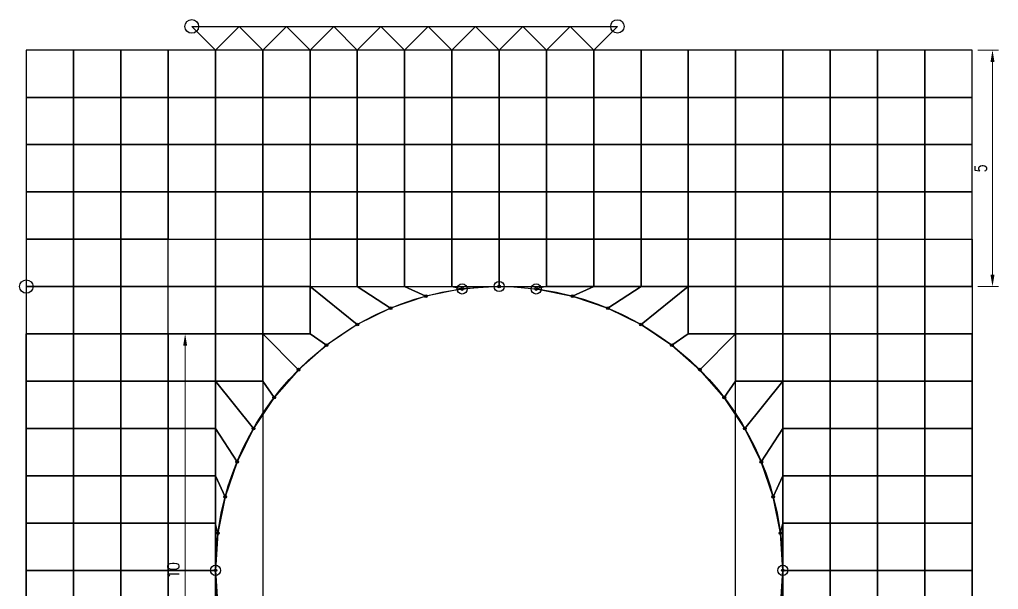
# Model space of a CAD drawing. Header units: millimetres. Extents: x -66 to 79, y -30 to 113.
# Drawn here: x -45.97 to -25.27, y 26.57 to 38.62 of the extents above; entities that cross this region are included whole.
import ezdxf

# ---------------------------------------------------------------- set-up
doc = ezdxf.new("R2010")
doc.units = ezdxf.units.MM
doc.layers.get('Defpoints').update_dxf_attribs({"color": 181})
for name, color, linetype in [('Contac_ele', 211, 'Continuous'), ('interface_blocks', 240, 'Continuous'), ('Interface_nodes', 161, 'Continuous'), ('Main_blokcs', 3, 'Continuous'), ('master_slave_nodes', 11, 'Continuous'), ('Segment_lining', 50, 'Continuous')]:
    doc.layers.add(name, color=color, linetype=linetype)
doc.styles.add('ROMANS', font='ROMANS.shx', dxfattribs={"width": 0.8})
doc.dimstyles.new('DIM_0.1', dxfattribs={"dimscale": 0.1, "dimtxt": 2.5, "dimasz": 2.5, "dimexe": 1.25, "dimexo": 1.25, "dimgap": 1.25, "dimtad": 1, "dimdec": 3, "dimzin": 11, "dimdsep": 46, "dimtxsty": 'ROMANS', "dimcen": 0, "dimclrd": 1, "dimclre": 1, "dimclrt": 7, "dimadec": 4, "dimazin": 3, "dimtfac": 1, "dimtdec": 3, "dimtofl": 0, "dimtmove": 2, "dimatfit": 3, "dimfxl": 1, "dimfrac": 2, "dimtolj": 1, "dimtzin": 11, "dimlwd": 0, "dimlwe": 0, "dimarcsym": 0})

# ---------------------------------------------------------------- blocks, each defined once
blk = doc.blocks.new('*U76')
at = {"layer": 'master_slave_nodes'}
blk.add_circle((6, 6), 0.0296, dxfattribs=at)
blk = doc.blocks.new('*U77')
at = {"layer": 'Contac_ele', "color": 0, "linetype": 'ByBlock', "lineweight": -2, "transparency": 16777216}
for p, rotation in [((-29.88, 27.757), 97.49999999999997), ((-29.828, 26.974), 90), ((-29.88, 26.191), 82.4999999999971), ((-30.033, 28.527), 104.9999999999999), ((-30.033, 25.421), 74.99999999999717), ((-30.285, 29.27), 112.4999999999998), ((-30.285, 24.678), 67.49999999999736), ((-30.632, 29.974), 119.9999999999998), ((-30.632, 23.974), 59.99999999999739), ((-31.068, 30.626), 127.4999999999997), ((-31.068, 23.321), 52.49999999999743), ((-31.586, 31.216), 134.9999999999996), ((-31.586, 22.731), 44.99999999999746), ((-32.176, 31.734), 142.4999999999995), ((-32.176, 22.214), 37.49999999999741), ((-32.828, 32.17), 149.9999999999994), ((-32.828, 21.778), 29.99999999999749), ((-33.532, 32.517), 157.4999999999993), ((-33.532, 21.43), 22.4999999999975), ((-34.276, 32.769), 164.9999999999993), ((-34.276, 21.178), 14.99999999999756), ((-35.045, 32.922), 172.4999999999992), ((-35.045, 21.025), 7.499999999997625), ((-35.828, 32.974), 180), ((-36.612, 32.922), 187.4999999999991), ((-36.612, 21.025), 352.4999999999978), ((-37.381, 32.769), 194.999999999999), ((-37.381, 21.178), 344.9999999999978), ((-38.125, 32.517), 202.499999999999), ((-38.125, 21.43), 337.4999999999978), ((-38.828, 32.17), 209.9999999999989), ((-38.828, 21.778), 329.9999999999978), ((-39.481, 31.734), 217.4999999999989), ((-39.481, 22.214), 322.499999999998), ((-40.071, 31.216), 224.9999999999988), ((-40.071, 22.731), 314.9999999999979), ((-40.589, 30.626), 232.4999999999988), ((-40.589, 23.321), 307.499999999998), ((-41.025, 29.974), 239.9999999999987), ((-41.025, 23.974), 299.999999999998), ((-41.372, 29.27), 247.4999999999985), ((-41.372, 24.678), 292.4999999999981), ((-41.624, 28.527), 254.9999999999984), ((-41.624, 25.421), 284.9999999999982), ((-41.777, 27.757), 262.4999999999984), ((-41.828, 26.974), 269.9999999999984), ((-41.777, 26.191), 277.4999999999982)]:
    blk.add_blockref('*U76', p, dxfattribs=dict(at, rotation=rotation))
blk.add_blockref('*U76', (-35.828, 20.974), dxfattribs=at)
blk = doc.blocks.new('*D79')
at = {"layer": 'Defpoints', "color": 0, "transparency": 16777216}
for p in [(-41.828, 31.974), (-42.469, 21.974), (-41.828, 21.974)]:
    blk.add_point(p, dxfattribs=at)
at = {"layer": 'interface_blocks', "color": 1, "lineweight": 0, "transparency": 16777216}
for p, q in [((-41.953, 31.974), (-42.594, 31.974)), ((-42.469, 31.724), (-42.469, 22.224)), ((-41.953, 21.974), (-42.594, 21.974))]:
    blk.add_line(p, q, dxfattribs=at)
at = {"layer": 'interface_blocks', "color": 1, "transparency": 16777216}
for points in [[(-42.511, 31.724), (-42.428, 31.724), (-42.469, 31.974)], [(-42.511, 22.224), (-42.428, 22.224), (-42.469, 21.974)]]:
    blk.add_solid(points, dxfattribs=at)
at = {"layer": 'interface_blocks', "color": 7, "transparency": 16777216, "insert": (-42.719, 26.974), "char_height": 0.25, "attachment_point": 5, "rotation": 90, "style": 'ROMANS'}
blk.add_mtext('\\A1;10', dxfattribs=at)
blk = doc.blocks.new('*D80')
at = {"layer": 'Defpoints', "color": 0, "transparency": 16777216}
for p in [(-25.828, 37.974), (-25.396, 37.974), (-25.828, 32.974)]:
    blk.add_point(p, dxfattribs=at)
at = {"layer": 'interface_blocks', "color": 1, "lineweight": 0, "transparency": 16777216}
for p, q in [((-25.703, 37.974), (-25.271, 37.974)), ((-25.396, 33.224), (-25.396, 37.724)), ((-25.703, 32.974), (-25.271, 32.974))]:
    blk.add_line(p, q, dxfattribs=at)
at = {"layer": 'interface_blocks', "color": 1, "transparency": 16777216}
for points in [[(-25.438, 37.724), (-25.354, 37.724), (-25.396, 37.974)], [(-25.438, 33.224), (-25.354, 33.224), (-25.396, 32.974)]]:
    blk.add_solid(points, dxfattribs=at)
at = {"layer": 'interface_blocks', "color": 7, "transparency": 16777216, "insert": (-25.646, 35.474), "char_height": 0.25, "attachment_point": 5, "rotation": 90, "style": 'ROMANS'}
blk.add_mtext('\\A1;5', dxfattribs=at)

msp = doc.modelspace()

# ---------------------------------------------------------------- linework, layer by layer
for points in [[(-45.8285, 36.9737), (-44.8285, 36.9737), (-44.8285, 37.9737), (-45.8285, 37.9737)], [(-44.8285, 36.9737), (-43.8285, 36.9737), (-43.8285, 37.9737), (-44.8285, 37.9737)], [(-43.8285, 36.9737), (-42.8285, 36.9737), (-42.8285, 37.9737), (-43.8285, 37.9737)], [(-42.8285, 36.9737), (-41.8285, 36.9737), (-41.8285, 37.9737), (-42.8285, 37.9737)], [(-41.8285, 36.9737), (-40.8285, 36.9737), (-40.8285, 37.9737), (-41.8285, 37.9737)], [(-40.8285, 36.9737), (-39.8285, 36.9737), (-39.8285, 37.9737), (-40.8285, 37.9737)], [(-39.8285, 36.9737), (-38.8285, 36.9737), (-38.8285, 37.9737), (-39.8285, 37.9737)], [(-38.8285, 36.9737), (-37.8285, 36.9737), (-37.8285, 37.9737), (-38.8285, 37.9737)], [(-37.8285, 36.9737), (-36.8285, 36.9737), (-36.8285, 37.9737), (-37.8285, 37.9737)], [(-36.8285, 36.9737), (-35.8285, 36.9737), (-35.8285, 37.9737), (-36.8285, 37.9737)], [(-35.8285, 36.9737), (-34.8285, 36.9737), (-34.8285, 37.9737), (-35.8285, 37.9737)], [(-34.8285, 36.9737), (-33.8285, 36.9737), (-33.8285, 37.9737), (-34.8285, 37.9737)], [(-33.8285, 36.9737), (-32.8285, 36.9737), (-32.8285, 37.9737), (-33.8285, 37.9737)], [(-32.8285, 36.9737), (-31.8285, 36.9737), (-31.8285, 37.9737), (-32.8285, 37.9737)], [(-31.8285, 36.9737), (-30.8285, 36.9737), (-30.8285, 37.9737), (-31.8285, 37.9737)], [(-30.8285, 36.9737), (-29.8285, 36.9737), (-29.8285, 37.9737), (-30.8285, 37.9737)], [(-29.8285, 36.9737), (-28.8285, 36.9737), (-28.8285, 37.9737), (-29.8285, 37.9737)], [(-28.8285, 36.9737), (-27.8285, 36.9737), (-27.8285, 37.9737), (-28.8285, 37.9737)], [(-27.8285, 36.9737), (-26.8285, 36.9737), (-26.8285, 37.9737), (-27.8285, 37.9737)], [(-26.8285, 36.9737), (-25.8285, 36.9737), (-25.8285, 37.9737), (-26.8285, 37.9737)], [(-45.8285, 35.9737), (-44.8285, 35.9737), (-44.8285, 36.9737), (-45.8285, 36.9737)], [(-44.8285, 35.9737), (-43.8285, 35.9737), (-43.8285, 36.9737), (-44.8285, 36.9737)], [(-43.8285, 35.9737), (-42.8285, 35.9737), (-42.8285, 36.9737), (-43.8285, 36.9737)], [(-42.8285, 35.9737), (-41.8285, 35.9737), (-41.8285, 36.9737), (-42.8285, 36.9737)], [(-41.8285, 35.9737), (-40.8285, 35.9737), (-40.8285, 36.9737), (-41.8285, 36.9737)], [(-40.8285, 35.9737), (-39.8285, 35.9737), (-39.8285, 36.9737), (-40.8285, 36.9737)], [(-39.8285, 35.9737), (-38.8285, 35.9737), (-38.8285, 36.9737), (-39.8285, 36.9737)], [(-38.8285, 35.9737), (-37.8285, 35.9737), (-37.8285, 36.9737), (-38.8285, 36.9737)], [(-37.8285, 35.9737), (-36.8285, 35.9737), (-36.8285, 36.9737), (-37.8285, 36.9737)], [(-36.8285, 35.9737), (-35.8285, 35.9737), (-35.8285, 36.9737), (-36.8285, 36.9737)], [(-35.8285, 35.9737), (-34.8285, 35.9737), (-34.8285, 36.9737), (-35.8285, 36.9737)], [(-34.8285, 35.9737), (-33.8285, 35.9737), (-33.8285, 36.9737), (-34.8285, 36.9737)], [(-33.8285, 35.9737), (-32.8285, 35.9737), (-32.8285, 36.9737), (-33.8285, 36.9737)], [(-32.8285, 35.9737), (-31.8285, 35.9737), (-31.8285, 36.9737), (-32.8285, 36.9737)], [(-31.8285, 35.9737), (-30.8285, 35.9737), (-30.8285, 36.9737), (-31.8285, 36.9737)], [(-30.8285, 35.9737), (-29.8285, 35.9737), (-29.8285, 36.9737), (-30.8285, 36.9737)], [(-29.8285, 35.9737), (-28.8285, 35.9737), (-28.8285, 36.9737), (-29.8285, 36.9737)], [(-28.8285, 35.9737), (-27.8285, 35.9737), (-27.8285, 36.9737), (-28.8285, 36.9737)], [(-27.8285, 35.9737), (-26.8285, 35.9737), (-26.8285, 36.9737), (-27.8285, 36.9737)], [(-26.8285, 35.9737), (-25.8285, 35.9737), (-25.8285, 36.9737), (-26.8285, 36.9737)], [(-45.8285, 34.9737), (-44.8285, 34.9737), (-44.8285, 35.9737), (-45.8285, 35.9737)], [(-44.8285, 34.9737), (-43.8285, 34.9737), (-43.8285, 35.9737), (-44.8285, 35.9737)], [(-43.8285, 34.9737), (-42.8285, 34.9737), (-42.8285, 35.9737), (-43.8285, 35.9737)], [(-42.8285, 34.9737), (-41.8285, 34.9737), (-41.8285, 35.9737), (-42.8285, 35.9737)], [(-41.8285, 34.9737), (-40.8285, 34.9737), (-40.8285, 35.9737), (-41.8285, 35.9737)], [(-40.8285, 34.9737), (-39.8285, 34.9737), (-39.8285, 35.9737), (-40.8285, 35.9737)], [(-39.8285, 34.9737), (-38.8285, 34.9737), (-38.8285, 35.9737), (-39.8285, 35.9737)], [(-38.8285, 34.9737), (-37.8285, 34.9737), (-37.8285, 35.9737), (-38.8285, 35.9737)], [(-37.8285, 34.9737), (-36.8285, 34.9737), (-36.8285, 35.9737), (-37.8285, 35.9737)], [(-36.8285, 34.9737), (-35.8285, 34.9737), (-35.8285, 35.9737), (-36.8285, 35.9737)], [(-35.8285, 34.9737), (-34.8285, 34.9737), (-34.8285, 35.9737), (-35.8285, 35.9737)], [(-34.8285, 34.9737), (-33.8285, 34.9737), (-33.8285, 35.9737), (-34.8285, 35.9737)], [(-33.8285, 34.9737), (-32.8285, 34.9737), (-32.8285, 35.9737), (-33.8285, 35.9737)], [(-32.8285, 34.9737), (-31.8285, 34.9737), (-31.8285, 35.9737), (-32.8285, 35.9737)], [(-31.8285, 34.9737), (-30.8285, 34.9737), (-30.8285, 35.9737), (-31.8285, 35.9737)], [(-30.8285, 34.9737), (-29.8285, 34.9737), (-29.8285, 35.9737), (-30.8285, 35.9737)], [(-29.8285, 34.9737), (-28.8285, 34.9737), (-28.8285, 35.9737), (-29.8285, 35.9737)], [(-28.8285, 34.9737), (-27.8285, 34.9737), (-27.8285, 35.9737), (-28.8285, 35.9737)], [(-27.8285, 34.9737), (-26.8285, 34.9737), (-26.8285, 35.9737), (-27.8285, 35.9737)], [(-26.8285, 34.9737), (-25.8285, 34.9737), (-25.8285, 35.9737), (-26.8285, 35.9737)], [(-45.8285, 33.9737), (-44.8285, 33.9737), (-44.8285, 34.9737), (-45.8285, 34.9737)], [(-44.8285, 33.9737), (-43.8285, 33.9737), (-43.8285, 34.9737), (-44.8285, 34.9737)], [(-43.8285, 33.9737), (-42.8285, 33.9737), (-42.8285, 34.9737), (-43.8285, 34.9737)], [(-42.8285, 33.9737), (-41.8285, 33.9737), (-41.8285, 34.9737), (-42.8285, 34.9737)], [(-41.8285, 33.9737), (-40.8285, 33.9737), (-40.8285, 34.9737), (-41.8285, 34.9737)], [(-40.8285, 33.9737), (-39.8285, 33.9737), (-39.8285, 34.9737), (-40.8285, 34.9737)], [(-39.8285, 33.9737), (-38.8285, 33.9737), (-38.8285, 34.9737), (-39.8285, 34.9737)], [(-38.8285, 33.9737), (-37.8285, 33.9737), (-37.8285, 34.9737), (-38.8285, 34.9737)], [(-37.8285, 33.9737), (-36.8285, 33.9737), (-36.8285, 34.9737), (-37.8285, 34.9737)], [(-36.8285, 33.9737), (-35.8285, 33.9737), (-35.8285, 34.9737), (-36.8285, 34.9737)], [(-35.8285, 33.9737), (-34.8285, 33.9737), (-34.8285, 34.9737), (-35.8285, 34.9737)], [(-34.8285, 33.9737), (-33.8285, 33.9737), (-33.8285, 34.9737), (-34.8285, 34.9737)], [(-33.8285, 33.9737), (-32.8285, 33.9737), (-32.8285, 34.9737), (-33.8285, 34.9737)], [(-32.8285, 33.9737), (-31.8285, 33.9737), (-31.8285, 34.9737), (-32.8285, 34.9737)], [(-31.8285, 33.9737), (-30.8285, 33.9737), (-30.8285, 34.9737), (-31.8285, 34.9737)], [(-30.8285, 33.9737), (-29.8285, 33.9737), (-29.8285, 34.9737), (-30.8285, 34.9737)], [(-29.8285, 33.9737), (-28.8285, 33.9737), (-28.8285, 34.9737), (-29.8285, 34.9737)], [(-28.8285, 33.9737), (-27.8285, 33.9737), (-27.8285, 34.9737), (-28.8285, 34.9737)], [(-27.8285, 33.9737), (-26.8285, 33.9737), (-26.8285, 34.9737), (-27.8285, 34.9737)], [(-26.8285, 33.9737), (-25.8285, 33.9737), (-25.8285, 34.9737), (-26.8285, 34.9737)], [(-45.8285, 32.9737), (-44.8285, 32.9737), (-44.8285, 33.9737), (-45.8285, 33.9737)], [(-44.8285, 32.9737), (-43.8285, 32.9737), (-43.8285, 33.9737), (-44.8285, 33.9737)], [(-43.8285, 32.9737), (-42.8285, 32.9737), (-42.8285, 33.9737), (-43.8285, 33.9737)], [(-42.8285, 33.9737), (-41.8285, 33.9737), (-41.8285, 32.9737), (-42.8285, 32.9737)], [(-41.8285, 33.9737), (-40.8285, 33.9737), (-40.8285, 32.9737), (-41.8285, 32.9737)], [(-40.8285, 33.9737), (-39.8285, 33.9737), (-39.8285, 32.9737), (-40.8285, 32.9737)], [(-39.8285, 32.9737), (-38.8285, 32.9737), (-38.8285, 33.9737), (-39.8285, 33.9737)], [(-38.8285, 32.9737), (-37.8285, 32.9737), (-37.8285, 33.9737), (-38.8285, 33.9737)], [(-37.8285, 32.9737), (-36.8285, 32.9737), (-36.8285, 33.9737), (-37.8285, 33.9737)], [(-36.8285, 32.9737), (-35.8285, 32.9737), (-35.8285, 33.9737), (-36.8285, 33.9737)], [(-35.8285, 32.9737), (-34.8285, 32.9737), (-34.8285, 33.9737), (-35.8285, 33.9737)], [(-34.8285, 32.9737), (-33.8285, 32.9737), (-33.8285, 33.9737), (-34.8285, 33.9737)], [(-33.8285, 32.9737), (-32.8285, 32.9737), (-32.8285, 33.9737), (-33.8285, 33.9737)], [(-32.8285, 32.9737), (-31.8285, 32.9737), (-31.8285, 33.9737), (-32.8285, 33.9737)], [(-30.8285, 33.9737), (-31.8285, 33.9737), (-31.8285, 32.9737), (-30.8285, 32.9737)], [(-29.8285, 33.9737), (-30.8285, 33.9737), (-30.8285, 32.9737), (-29.8285, 32.9737)], [(-28.8285, 33.9737), (-29.8285, 33.9737), (-29.8285, 32.9737), (-28.8285, 32.9737)], [(-27.8285, 32.9737), (-28.8285, 32.9737), (-28.8285, 33.9737), (-27.8285, 33.9737)], [(-26.8285, 32.9737), (-27.8285, 32.9737), (-27.8285, 33.9737), (-26.8285, 33.9737)], [(-25.8285, 32.9737), (-26.8285, 32.9737), (-26.8285, 33.9737), (-25.8285, 33.9737)], [(-45.8285, 31.9737), (-44.8285, 31.9737), (-44.8285, 32.9737), (-45.8285, 32.9737)], [(-44.8285, 31.9737), (-43.8285, 31.9737), (-43.8285, 32.9737), (-44.8285, 32.9737)], [(-43.8285, 31.9737), (-42.8285, 31.9737), (-42.8285, 32.9737), (-43.8285, 32.9737)], [(-42.8285, 32.9737), (-41.8285, 32.9737), (-41.8285, 31.9737), (-42.8285, 31.9737)], [(-41.8285, 32.9737), (-40.8285, 32.9737), (-40.8285, 31.9737), (-41.8285, 31.9737)], [(-40.8285, 32.9737), (-39.8285, 32.9737), (-39.8285, 31.9737), (-40.8285, 31.9737)], [(-30.8285, 32.9737), (-31.8285, 32.9737), (-31.8285, 31.9737), (-30.8285, 31.9737)], [(-29.8285, 32.9737), (-30.8285, 32.9737), (-30.8285, 31.9737), (-29.8285, 31.9737)], [(-28.8285, 32.9737), (-29.8285, 32.9737), (-29.8285, 31.9737), (-28.8285, 31.9737)], [(-27.8285, 31.9737), (-28.8285, 31.9737), (-28.8285, 32.9737), (-27.8285, 32.9737)], [(-26.8285, 31.9737), (-27.8285, 31.9737), (-27.8285, 32.9737), (-26.8285, 32.9737)], [(-25.8285, 31.9737), (-26.8285, 31.9737), (-26.8285, 32.9737), (-25.8285, 32.9737)], [(-45.8285, 30.9737), (-44.8285, 30.9737), (-44.8285, 31.9737), (-45.8285, 31.9737)], [(-44.8285, 30.9737), (-43.8285, 30.9737), (-43.8285, 31.9737), (-44.8285, 31.9737)], [(-43.8285, 30.9737), (-42.8285, 30.9737), (-42.8285, 31.9737), (-43.8285, 31.9737)], [(-42.8285, 30.9737), (-41.8285, 30.9737), (-41.8285, 31.9737), (-42.8285, 31.9737)], [(-41.8285, 31.9737), (-40.8285, 31.9737), (-40.8285, 30.9737), (-41.8285, 30.9737)], [(-29.8285, 31.9737), (-30.8285, 31.9737), (-30.8285, 30.9737), (-29.8285, 30.9737)], [(-28.8285, 30.9737), (-29.8285, 30.9737), (-29.8285, 31.9737), (-28.8285, 31.9737)], [(-27.8285, 30.9737), (-28.8285, 30.9737), (-28.8285, 31.9737), (-27.8285, 31.9737)], [(-26.8285, 30.9737), (-27.8285, 30.9737), (-27.8285, 31.9737), (-26.8285, 31.9737)], [(-25.8285, 30.9737), (-26.8285, 30.9737), (-26.8285, 31.9737), (-25.8285, 31.9737)], [(-45.8285, 29.9737), (-44.8285, 29.9737), (-44.8285, 30.9737), (-45.8285, 30.9737)], [(-44.8285, 29.9737), (-43.8285, 29.9737), (-43.8285, 30.9737), (-44.8285, 30.9737)], [(-43.8285, 29.9737), (-42.8285, 29.9737), (-42.8285, 30.9737), (-43.8285, 30.9737)], [(-42.8285, 29.9737), (-41.8285, 29.9737), (-41.8285, 30.9737), (-42.8285, 30.9737)], [(-28.8285, 29.9737), (-29.8285, 29.9737), (-29.8285, 30.9737), (-28.8285, 30.9737)], [(-27.8285, 29.9737), (-28.8285, 29.9737), (-28.8285, 30.9737), (-27.8285, 30.9737)], [(-26.8285, 29.9737), (-27.8285, 29.9737), (-27.8285, 30.9737), (-26.8285, 30.9737)], [(-25.8285, 29.9737), (-26.8285, 29.9737), (-26.8285, 30.9737), (-25.8285, 30.9737)], [(-45.8285, 28.9737), (-44.8285, 28.9737), (-44.8285, 29.9737), (-45.8285, 29.9737)], [(-44.8285, 28.9737), (-43.8285, 28.9737), (-43.8285, 29.9737), (-44.8285, 29.9737)], [(-43.8285, 28.9737), (-42.8285, 28.9737), (-42.8285, 29.9737), (-43.8285, 29.9737)], [(-42.8285, 28.9737), (-41.8285, 28.9737), (-41.8285, 29.9737), (-42.8285, 29.9737)], [(-28.8285, 28.9737), (-29.8285, 28.9737), (-29.8285, 29.9737), (-28.8285, 29.9737)], [(-27.8285, 28.9737), (-28.8285, 28.9737), (-28.8285, 29.9737), (-27.8285, 29.9737)], [(-26.8285, 28.9737), (-27.8285, 28.9737), (-27.8285, 29.9737), (-26.8285, 29.9737)], [(-25.8285, 28.9737), (-26.8285, 28.9737), (-26.8285, 29.9737), (-25.8285, 29.9737)], [(-45.8285, 27.9737), (-44.8285, 27.9737), (-44.8285, 28.9737), (-45.8285, 28.9737)], [(-44.8285, 27.9737), (-43.8285, 27.9737), (-43.8285, 28.9737), (-44.8285, 28.9737)], [(-43.8285, 27.9737), (-42.8285, 27.9737), (-42.8285, 28.9737), (-43.8285, 28.9737)], [(-42.8285, 27.9737), (-41.8285, 27.9737), (-41.8285, 28.9737), (-42.8285, 28.9737)], [(-28.8285, 27.9737), (-29.8285, 27.9737), (-29.8285, 28.9737), (-28.8285, 28.9737)], [(-27.8285, 27.9737), (-28.8285, 27.9737), (-28.8285, 28.9737), (-27.8285, 28.9737)], [(-26.8285, 27.9737), (-27.8285, 27.9737), (-27.8285, 28.9737), (-26.8285, 28.9737)], [(-25.8285, 27.9737), (-26.8285, 27.9737), (-26.8285, 28.9737), (-25.8285, 28.9737)], [(-45.8285, 26.9737), (-44.8285, 26.9737), (-44.8285, 27.9737), (-45.8285, 27.9737)], [(-44.8285, 26.9737), (-43.8285, 26.9737), (-43.8285, 27.9737), (-44.8285, 27.9737)], [(-43.8285, 26.9737), (-42.8285, 26.9737), (-42.8285, 27.9737), (-43.8285, 27.9737)], [(-42.8285, 26.9737), (-41.8285, 26.9737), (-41.8285, 27.9737), (-42.8285, 27.9737)], [(-28.8285, 26.9737), (-29.8285, 26.9737), (-29.8285, 27.9737), (-28.8285, 27.9737)], [(-27.8285, 26.9737), (-28.8285, 26.9737), (-28.8285, 27.9737), (-27.8285, 27.9737)], [(-26.8285, 26.9737), (-27.8285, 26.9737), (-27.8285, 27.9737), (-26.8285, 27.9737)], [(-25.8285, 26.9737), (-26.8285, 26.9737), (-26.8285, 27.9737), (-25.8285, 27.9737)], [(-45.8285, 25.9737), (-44.8285, 25.9737), (-44.8285, 26.9737), (-45.8285, 26.9737)], [(-44.8285, 25.9737), (-43.8285, 25.9737), (-43.8285, 26.9737), (-44.8285, 26.9737)], [(-43.8285, 25.9737), (-42.8285, 25.9737), (-42.8285, 26.9737), (-43.8285, 26.9737)], [(-42.8285, 25.9737), (-41.8285, 25.9737), (-41.8285, 26.9737), (-42.8285, 26.9737)], [(-28.8285, 25.9737), (-29.8285, 25.9737), (-29.8285, 26.9737), (-28.8285, 26.9737)], [(-27.8285, 25.9737), (-28.8285, 25.9737), (-28.8285, 26.9737), (-27.8285, 26.9737)], [(-26.8285, 25.9737), (-27.8285, 25.9737), (-27.8285, 26.9737), (-26.8285, 26.9737)], [(-25.8285, 25.9737), (-26.8285, 25.9737), (-26.8285, 26.9737), (-25.8285, 26.9737)]]:
    msp.add_lwpolyline(points, close=True)
for centre, radius in [((-33.3285, 38.4737), 0.1422), ((-45.8285, 32.9737), 0.1422), ((-35.8285, 26.9737), 6)]:
    msp.add_circle(centre, radius)
at = {"layer": 'interface_blocks'}
for points in [[(-38.8285, 32.9737), (-38.1246, 32.517), (-38.8285, 32.1698), (-39.8285, 32.9737), (-38.8285, 32.9737)], [(-39.8285, 32.9737), (-38.8285, 32.1698), (-39.481, 31.7338), (-39.8285, 31.9737), (-39.8285, 32.9737)], [(-37.8285, 32.9737), (-37.3814, 32.7692), (-38.1246, 32.517), (-38.8285, 32.9737), (-37.8285, 32.9737)], [(-36.8285, 32.9737), (-36.6116, 32.9224), (-37.3814, 32.7692), (-37.8285, 32.9737), (-36.8285, 32.9737)], [(-34.8285, 32.9737), (-35.0453, 32.9224), (-34.2755, 32.7692), (-33.8285, 32.9737), (-34.8285, 32.9737)], [(-33.8285, 32.9737), (-34.2755, 32.7692), (-33.5324, 32.517), (-32.8285, 32.9737), (-33.8285, 32.9737)], [(-32.8285, 32.9737), (-33.5324, 32.517), (-32.8285, 32.1698), (-31.8285, 32.9737), (-32.8285, 32.9737)], [(-31.8285, 32.9737), (-32.8285, 32.1698), (-32.1759, 31.7338), (-31.8285, 31.9737), (-31.8285, 32.9737)], [(-39.8285, 31.9737), (-39.481, 31.7338), (-40.0711, 31.2163), (-40.8285, 31.9737), (-39.8285, 31.9737)], [(-40.8285, 31.9737), (-40.0711, 31.2163), (-40.5886, 30.6263), (-40.8285, 30.9737), (-40.8285, 31.9737)], [(-31.8285, 31.9737), (-32.1759, 31.7338), (-31.5858, 31.2163), (-30.8285, 31.9737), (-31.8285, 31.9737)], [(-30.8285, 31.9737), (-31.5858, 31.2163), (-31.0683, 30.6263), (-30.8285, 30.9737), (-30.8285, 31.9737)], [(-41.8285, 30.9737), (-40.8285, 30.9737), (-40.5886, 30.6263), (-41.0246, 29.9737), (-41.8285, 30.9737)], [(-41.8285, 30.9737), (-41.0246, 29.9737), (-41.3717, 29.2698), (-41.8285, 29.9737), (-41.8285, 30.9737)], [(-29.8285, 30.9737), (-30.8285, 30.9737), (-31.0683, 30.6263), (-30.6323, 29.9737), (-29.8285, 30.9737)], [(-29.8285, 30.9737), (-30.6323, 29.9737), (-30.2852, 29.2698), (-29.8285, 29.9737), (-29.8285, 30.9737)], [(-41.8285, 28.9737), (-41.8285, 29.9737), (-41.3717, 29.2698), (-41.624, 28.5266), (-41.8285, 28.9737)], [(-29.8285, 28.9737), (-29.8285, 29.9737), (-30.2852, 29.2698), (-30.0329, 28.5266), (-29.8285, 28.9737)], [(-41.8285, 28.9737), (-41.624, 28.5266), (-41.7771, 27.7568), (-41.8285, 27.9737), (-41.8285, 28.9737)], [(-29.8285, 28.9737), (-30.0329, 28.5266), (-29.8798, 27.7568), (-29.8285, 27.9737), (-29.8285, 28.9737)]]:
    msp.add_lwpolyline(points, dxfattribs=at)
at = {"layer": 'Interface_nodes'}
for points in [[(-36.6116, 32.9224), (-37.3814, 32.7692), (-38.1246, 32.517), (-38.8285, 32.1698), (-39.481, 31.7338), (-40.0711, 31.2163), (-40.5886, 30.6263), (-41.0246, 29.9737), (-41.3717, 29.2698), (-41.624, 28.5266), (-41.7771, 27.7568)], [(-35.0453, 32.9224), (-34.2755, 32.7692), (-33.5324, 32.517), (-32.8285, 32.1698), (-32.1759, 31.7338), (-31.5858, 31.2163), (-31.0683, 30.6263), (-30.6323, 29.9737), (-30.2852, 29.2698), (-30.0329, 28.5266), (-29.8798, 27.7568)], [(-39.8285, 31.9737), (-40.8285, 31.9737), (-40.8285, 30.9737), (-40.8285, 22.9737), (-40.8285, 21.9737), (-39.8285, 21.9737), (-31.8285, 21.9737), (-30.8285, 21.9737), (-30.8285, 22.9737), (-30.8285, 30.9737), (-30.8285, 31.9737), (-31.8285, 31.9737)]]:
    msp.add_lwpolyline(points, dxfattribs=at)
at = {"layer": 'Main_blokcs'}
for points in [[(-25.8285, 37.9737), (-45.8285, 37.9737), (-45.8285, 32.9737), (-25.8285, 32.9737)], [(-45.8285, 31.9737), (-41.8285, 31.9737), (-41.8285, 21.9737), (-45.8285, 21.9737)], [(-25.8285, 31.9737), (-29.8285, 31.9737), (-29.8285, 21.9737), (-25.8285, 21.9737)]]:
    msp.add_lwpolyline(points, close=True, dxfattribs=at)
at = {"layer": 'Segment_lining'}
for points in [[(-42.3285, 38.4737), (-41.3285, 38.4737), (-40.3285, 38.4737), (-39.3285, 38.4737), (-38.3285, 38.4737), (-37.3285, 38.4737), (-36.3285, 38.4737), (-35.3285, 38.4737), (-34.3285, 38.4737), (-33.3285, 38.4737)], [(-42.3285, 38.4737), (-41.8285, 37.9737), (-41.3285, 38.4737)], [(-41.3285, 38.4737), (-40.8285, 37.9737), (-40.3285, 38.4737)], [(-40.3285, 38.4737), (-39.8285, 37.9737), (-39.3285, 38.4737)], [(-39.3285, 38.4737), (-38.8285, 37.9737), (-38.3285, 38.4737)], [(-38.3285, 38.4737), (-37.8285, 37.9737), (-37.3285, 38.4737)], [(-37.3285, 38.4737), (-36.8285, 37.9737), (-36.3285, 38.4737)], [(-36.3285, 38.4737), (-35.8285, 37.9737), (-35.3285, 38.4737)], [(-35.3285, 38.4737), (-34.8285, 37.9737), (-34.3285, 38.4737)], [(-34.3285, 38.4737), (-33.8285, 37.9737), (-33.3285, 38.4737)], [(-35.8285, 32.9737), (-36.6116, 32.9224), (-37.3814, 32.7692), (-38.1246, 32.517), (-38.8285, 32.1698), (-39.481, 31.7338), (-40.0711, 31.2163), (-40.5886, 30.6263), (-41.0246, 29.9737), (-41.3717, 29.2698), (-41.624, 28.5266), (-41.7771, 27.7568), (-41.8285, 26.9737), (-41.7771, 26.1905)], [(-29.8798, 26.1905), (-29.8285, 26.9737), (-29.8798, 27.7568), (-30.0329, 28.5266), (-30.2852, 29.2698), (-30.6323, 29.9737), (-31.0683, 30.6263), (-31.5858, 31.2163), (-32.1759, 31.7338), (-32.8285, 32.1698), (-33.5324, 32.517), (-34.2755, 32.7692), (-35.0453, 32.9224)]]:
    msp.add_lwpolyline(points, dxfattribs=at)
for centre, radius in [((-42.3285, 38.4737), 0.1446), ((-36.6116, 32.9224), 0.1073), ((-35.8285, 32.9737), 0.1073), ((-35.0453, 32.9224), 0.1073), ((-41.8285, 26.9737), 0.1073), ((-29.8285, 26.9737), 0.1073)]:
    msp.add_circle(centre, radius, dxfattribs=at)

# ---------------------------------------------------------------- block references
at = {"layer": 'Contac_ele'}
msp.add_blockref('*U77', (0, 0), dxfattribs=at)

# ---------------------------------------------------------------- dimensions: what is measured, and where the dimension line sits
at = {"layer": 'interface_blocks'}
for p1, p2, distance, picture, middle in [((-25.8285, 32.9737), (-25.8285, 37.9737), -0.4325, '*D80', (-25.646, 35.4737)), ((-41.8285, 31.9737), (-41.8285, 21.9737), -0.6408, '*D79', (-42.7193, 26.9737))]:
    dim = msp.add_aligned_dim(p1=p1, p2=p2, distance=distance, dimstyle='DIM_0.1', dxfattribs=at)
    dim.commit()
    dim.dimension.update_dxf_attribs({"geometry": picture, "text_midpoint": middle})

doc.saveas('drawing.dxf')
